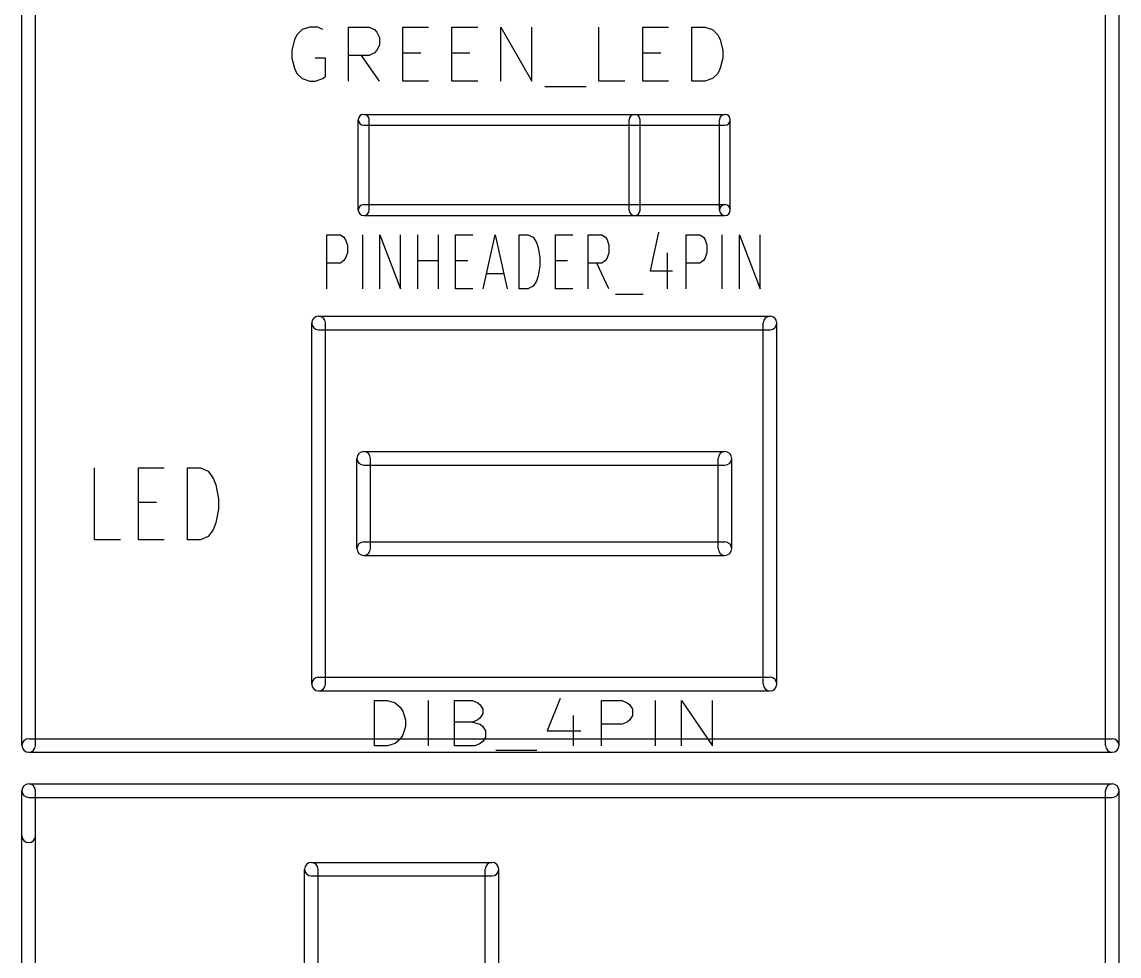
# Model space of a CAD drawing. Extents: x 6675 to 110575, y 15345 to 73745.
# Drawn here: x 40425 to 52575, y 43338 to 53684 of the extents above; entities that cross this region are included whole.
import ezdxf

# ---------------------------------------------------------------- set-up
doc = ezdxf.new("R2010")
doc.units = 0
doc.layers.add('BLACK', color=1, linetype='CONTINUOUS')

msp = doc.modelspace()

# ---------------------------------------------------------------- linework, layer by layer
at = {"layer": 'BLACK'}
for p, q in [((40425, 45670), (40425, 71170)), ((40575, 45670), (40575, 71170)), ((52425, 45670), (52425, 71170)), ((52575, 45670), (52575, 71170)), ((43529, 53599), (43471, 53541)), ((43614, 53627), (43529, 53599)), ((43700, 53627), (43614, 53627)), ((43757, 53599), (43700, 53627)), ((44043, 53027), (44043, 53627)), ((44043, 53627), (44271, 53627)), ((44271, 53627), (44329, 53599)), ((44329, 53599), (44357, 53570)), ((44643, 53027), (44643, 53627)), ((44643, 53627), (44929, 53627)), ((45186, 53027), (45186, 53627)), ((45186, 53627), (45472, 53627)), ((45729, 53027), (45729, 53627)), ((45729, 53627), (46072, 53027)), ((46072, 53027), (46072, 53627)), ((46815, 53027), (46815, 53627)), ((47301, 53027), (47301, 53627)), ((47301, 53627), (47587, 53627)), ((47844, 53027), (47844, 53627)), ((47844, 53627), (47987, 53627)), ((47987, 53627), (48072, 53599)), ((48072, 53599), (48130, 53541)), ((43443, 53484), (43414, 53370)), ((43471, 53541), (43443, 53484)), ((44357, 53570), (44386, 53513)), ((44386, 53513), (44386, 53427)), ((48130, 53541), (48158, 53484)), ((48158, 53484), (48187, 53370)), ((43414, 53370), (43414, 53284)), ((44329, 53341), (44271, 53313)), ((44357, 53370), (44329, 53341)), ((44386, 53427), (44357, 53370)), ((44643, 53341), (44843, 53341)), ((45186, 53341), (45386, 53341)), ((47301, 53341), (47501, 53341)), ((48187, 53370), (48187, 53284)), ((43414, 53284), (43443, 53170)), ((43786, 53284), (43671, 53284)), ((43786, 53084), (43786, 53284)), ((44271, 53313), (44043, 53313)), ((44386, 53027), (44186, 53313)), ((48187, 53284), (48158, 53170)), ((43443, 53170), (43471, 53113)), ((43471, 53113), (43529, 53056)), ((48130, 53113), (48072, 53056)), ((48158, 53170), (48130, 53113)), ((43529, 53056), (43614, 53027)), ((43614, 53027), (43671, 53027)), ((43671, 53027), (43757, 53056)), ((43757, 53056), (43786, 53084)), ((44929, 53027), (44643, 53027)), ((45472, 53027), (45186, 53027)), ((47101, 53027), (46815, 53027)), ((47587, 53027), (47301, 53027)), ((47987, 53027), (47844, 53027)), ((48072, 53056), (47987, 53027)), ((46215, 52970), (46672, 52970)), ((44210, 52660), (48210, 52660)), ((44150, 51600), (44150, 52600)), ((44210, 52540), (48210, 52540)), ((44270, 51600), (44270, 52600)), ((47150, 51600), (47150, 52600)), ((47270, 51600), (47270, 52600)), ((48150, 51600), (48150, 52600)), ((48270, 51600), (48270, 52600)), ((44210, 51660), (48210, 51660)), ((44210, 51540), (48210, 51540)), ((43800, 50727), (43800, 51327)), ((43800, 51327), (43953, 51327)), ((43953, 51327), (43991, 51299)), ((43991, 51299), (44010, 51270)), ((44200, 50727), (44200, 51327)), ((44390, 50727), (44390, 51327)), ((44390, 51327), (44619, 50727)), ((44619, 50727), (44619, 51327)), ((44809, 50727), (44809, 51327)), ((45038, 50727), (45038, 51327)), ((45228, 50727), (45228, 51327)), ((45228, 51327), (45419, 51327)), ((45533, 50727), (45666, 51327)), ((45666, 51327), (45800, 50727)), ((45933, 50727), (45933, 51327)), ((45933, 51327), (46028, 51327)), ((46028, 51327), (46086, 51299)), ((46086, 51299), (46124, 51241)), ((46333, 50727), (46333, 51327)), ((46333, 51327), (46524, 51327)), ((46695, 50727), (46695, 51327)), ((46695, 51327), (46848, 51327)), ((46848, 51327), (46886, 51299)), ((46886, 51299), (46905, 51270)), ((47476, 51356), (47381, 50927)), ((47781, 50727), (47781, 51327)), ((47781, 51327), (47934, 51327)), ((47934, 51327), (47972, 51299)), ((47972, 51299), (47991, 51270)), ((48181, 50727), (48181, 51327)), ((48371, 50727), (48371, 51327)), ((48371, 51327), (48600, 50727)), ((48600, 50727), (48600, 51327)), ((44010, 51270), (44029, 51213)), ((44029, 51213), (44029, 51127)), ((46124, 51241), (46143, 51184)), ((46143, 51184), (46162, 51070)), ((46905, 51270), (46924, 51213)), ((46924, 51213), (46924, 51127)), ((47991, 51270), (48010, 51213)), ((48010, 51213), (48010, 51127)), ((43991, 51041), (43953, 51013)), ((44010, 51070), (43991, 51041)), ((44029, 51127), (44010, 51070)), ((44809, 51041), (45038, 51041)), ((45228, 51041), (45362, 51041)), ((46162, 51070), (46162, 50984)), ((46333, 51041), (46467, 51041)), ((46886, 51041), (46848, 51013)), ((46905, 51070), (46886, 51041)), ((46924, 51127), (46905, 51070)), ((47572, 51127), (47572, 50727)), ((47972, 51041), (47934, 51013)), ((47991, 51070), (47972, 51041)), ((48010, 51127), (47991, 51070)), ((43953, 51013), (43800, 51013)), ((46162, 50984), (46143, 50870)), ((46848, 51013), (46695, 51013)), ((46924, 50727), (46790, 51013)), ((47381, 50927), (47629, 50927)), ((47934, 51013), (47781, 51013)), ((45571, 50899), (45762, 50899)), ((46124, 50813), (46086, 50756)), ((46143, 50870), (46124, 50813)), ((45419, 50727), (45228, 50727)), ((46028, 50727), (45933, 50727)), ((46086, 50756), (46028, 50727)), ((46524, 50727), (46333, 50727)), ((47000, 50670), (47305, 50670)), ((43710, 50425), (48710, 50425)), ((43635, 46350), (43635, 50350)), ((43785, 46350), (43785, 50350)), ((48635, 46350), (48635, 50350)), ((48785, 46350), (48785, 50350)), ((43710, 50275), (48710, 50275)), ((44135, 47850), (44135, 48850)), ((44210, 48925), (48210, 48925)), ((44285, 47850), (44285, 48850)), ((48135, 47850), (48135, 48850)), ((48285, 47850), (48285, 48850)), ((41229, 47946), (41229, 48746)), ((41715, 47946), (41715, 48746)), ((41715, 48746), (42001, 48746)), ((42258, 47946), (42258, 48746)), ((42258, 48746), (42401, 48746)), ((42401, 48746), (42486, 48708)), ((44210, 48775), (48210, 48775)), ((42486, 48708), (42544, 48632)), ((42544, 48632), (42572, 48556)), ((42572, 48556), (42601, 48403)), ((41715, 48365), (41915, 48365)), ((42601, 48403), (42601, 48289)), ((42601, 48289), (42572, 48137)), ((42572, 48137), (42544, 48060)), ((42544, 48060), (42486, 47984)), ((41515, 47946), (41229, 47946)), ((42001, 47946), (41715, 47946)), ((42401, 47946), (42258, 47946)), ((42486, 47984), (42401, 47946)), ((44210, 47925), (48210, 47925)), ((44210, 47775), (48210, 47775)), ((43710, 46425), (48710, 46425)), ((43710, 46275), (48710, 46275)), ((46386, 46191), (46243, 45834)), ((44329, 45668), (44329, 46168)), ((44329, 46168), (44472, 46168)), ((44472, 46168), (44557, 46144)), ((44557, 46144), (44615, 46096)), ((44615, 46096), (44643, 46049)), ((44643, 46049), (44672, 45953)), ((44929, 45668), (44929, 46168)), ((45215, 45668), (45215, 46168)), ((45215, 46168), (45415, 46168)), ((45415, 46168), (45472, 46144)), ((45472, 46144), (45501, 46120)), ((45501, 46120), (45529, 46072)), ((45529, 46072), (45529, 46025)), ((46843, 45668), (46843, 46168)), ((46843, 46168), (47071, 46168)), ((47071, 46168), (47129, 46144)), ((47129, 46144), (47157, 46120)), ((47157, 46120), (47186, 46072)), ((47186, 46072), (47186, 46001)), ((47443, 45668), (47443, 46168)), ((47729, 45668), (47729, 46168)), ((47729, 46168), (48072, 45668)), ((48072, 45668), (48072, 46168)), ((44672, 45953), (44672, 45882)), ((45415, 45930), (45215, 45930)), ((45472, 45953), (45415, 45930)), ((45415, 45930), (45501, 45906)), ((45501, 45977), (45472, 45953)), ((45529, 46025), (45501, 45977)), ((46529, 46001), (46529, 45668)), ((47129, 45930), (47071, 45906)), ((47157, 45953), (47129, 45930)), ((47186, 46001), (47157, 45953)), ((44672, 45882), (44643, 45787)), ((45501, 45906), (45529, 45882)), ((45529, 45882), (45558, 45834)), ((45558, 45834), (45558, 45763)), ((46243, 45834), (46615, 45834)), ((47071, 45906), (46843, 45906)), ((40500, 45745), (52500, 45745)), ((44557, 45691), (44472, 45668)), ((44615, 45739), (44557, 45691)), ((44643, 45787), (44615, 45739)), ((45501, 45691), (45443, 45668)), ((45529, 45715), (45501, 45691)), ((45558, 45763), (45529, 45715)), ((40500, 45595), (52500, 45595)), ((44472, 45668), (44329, 45668)), ((45443, 45668), (45215, 45668)), ((45672, 45620), (46129, 45620)), ((40500, 45245), (52500, 45245)), ((40425, 44670), (40425, 45170)), ((40425, 37670), (40425, 45170)), ((40500, 45095), (52500, 45095)), ((40575, 44670), (40575, 45170)), ((40575, 37670), (40575, 45170)), ((52425, 37670), (52425, 45170)), ((52575, 37670), (52575, 45170)), ((43630, 44375), (45630, 44375)), ((43555, 38300), (43555, 44300)), ((43705, 38300), (43705, 44300)), ((45555, 38300), (45555, 44300)), ((45705, 38300), (45705, 44300)), ((43630, 44225), (45630, 44225))]:
    msp.add_line(p, q, dxfattribs=at)
for centre, radius, start, end in [((44210, 52600), 60, 360, 540), ((44210, 52600), 60, 90, 270), ((47210, 52600), 60, 360, 540), ((48210, 52600), 60, 360, 540), ((48210, 52600), 60, 270, 450), ((44210, 51600), 60, 90, 270), ((48210, 51600), 60, 0, 180), ((48210, 51600), 60, 0, 180), ((48210, 51600), 60, 270, 450), ((44210, 51600), 60, 180, 360), ((47210, 51600), 60, 180, 360), ((48210, 51600), 60, 180, 360), ((48210, 51600), 60, 180, 360), ((48210, 51600), 60, 180, 360), ((43710, 50350), 75, 360, 540), ((43710, 50350), 75, 90, 270), ((48710, 50350), 75, 360, 540), ((48710, 50350), 75, 270, 450), ((44210, 48850), 75, 360, 540), ((44210, 48850), 75, 90, 270), ((48210, 48850), 75, 360, 540), ((48210, 48850), 75, 270, 450), ((44210, 47850), 75, 90, 270), ((48210, 47850), 75, 270, 450), ((44210, 47850), 75, 180, 360), ((48210, 47850), 75, 180, 360), ((43710, 46350), 75, 90, 270), ((48710, 46350), 75, 270, 450), ((43710, 46350), 75, 180, 360), ((48710, 46350), 75, 180, 360), ((40500, 45670), 75, 90, 270), ((52500, 45670), 75, 270, 450), ((40500, 45670), 75, 180, 360), ((52500, 45670), 75, 180, 360), ((40500, 45170), 75, 360, 540), ((40500, 45170), 75, 90, 270), ((40500, 45170), 75, 360, 540), ((52500, 45170), 75, 360, 540), ((52500, 45170), 75, 270, 450), ((40500, 44670), 75, 180, 360), ((43630, 44300), 75, 90, 270), ((43630, 44300), 75, 360, 540), ((45630, 44300), 75, 360, 540), ((45630, 44300), 75, 270, 450)]:
    msp.add_arc(centre, radius, start, end, dxfattribs=at)

doc.saveas('drawing.dxf')
